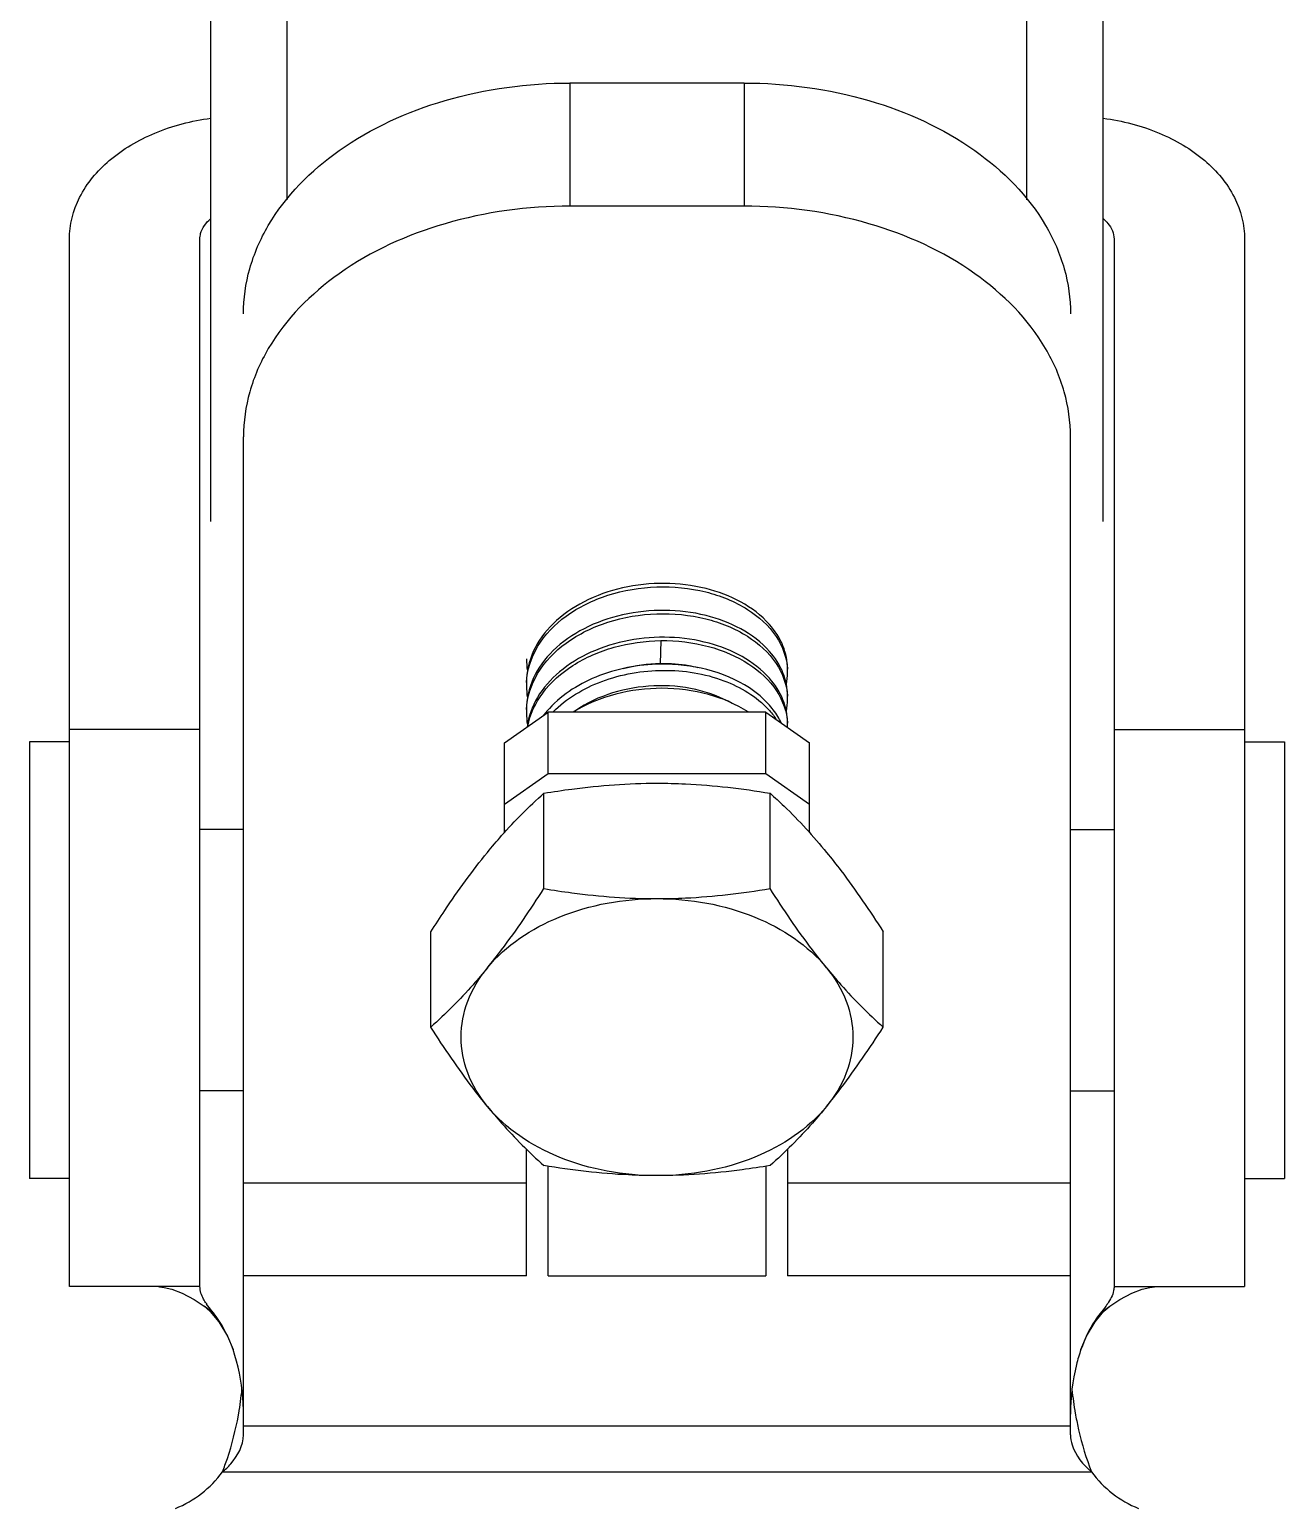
# Model space of a CAD drawing. Extents: x 27938 to 1042331, y -235042 to 1535213.
# Drawn here: x 724774 to 725246, y 745220 to 745775 of the extents above; entities that cross this region are included whole.
import ezdxf

# ---------------------------------------------------------------- set-up
doc = ezdxf.new("R2010")
doc.units = 0
doc.header["$LTSCALE"] = 1000
doc.header["$MEASUREMENT"] = 0

msp = doc.modelspace()

# ---------------------------------------------------------------- linework, layer by layer
for p, q in [((724842.22, 745590.57), (724842.22, 748160.94)), ((725177.5, 745590.57), (725177.5, 748160.94)), ((724870.84, 745711.46), (724870.84, 747876.49)), ((725148.88, 745711.46), (725148.88, 747876.49)), ((724977.15, 745755.37), (724977.15, 745709.11)), ((725042.57, 745755.37), (724977.15, 745755.37)), ((725042.57, 745755.37), (725042.57, 745709.11)), ((725042.57, 745709.11), (724977.15, 745709.11)), ((724789.07, 745303.11), (724789.07, 745696.73)), ((724838.13, 745303.11), (724838.13, 745696.73)), ((725181.59, 745696.73), (725181.59, 745303.11)), ((725230.66, 745696.73), (725230.66, 745303.11)), ((724854.49, 745247.39), (724854.49, 745622.37)), ((725165.24, 745247.39), (725165.24, 745622.37)), ((725011.31, 745545.84), (725011.08, 745537.18)), ((725011.08, 745537.18), (725011.08, 745536.98)), ((724952.62, 745507.38), (724968.97, 745518.94)), ((724968.97, 745495.81), (724968.97, 745518.94)), ((725050.75, 745518.94), (724968.97, 745518.94)), ((725050.75, 745495.81), (725050.75, 745518.94)), ((725050.75, 745518.94), (725067.11, 745507.38)), ((724838.13, 745512.51), (724789.07, 745512.51)), ((725181.59, 745512.51), (725230.66, 745512.51)), ((724789.07, 745507.86), (724774.12, 745507.86)), ((724774.12, 745507.86), (724774.12, 745343.69)), ((724952.62, 745473.79), (724952.62, 745507.38)), ((725067.11, 745473.79), (725067.11, 745507.38)), ((725230.66, 745507.86), (725245.61, 745507.86)), ((725245.61, 745507.86), (725245.61, 745343.69)), ((724968.97, 745495.81), (724952.62, 745484.25)), ((725050.75, 745495.81), (724968.97, 745495.81)), ((725067.11, 745484.25), (725050.75, 745495.81)), ((724967.37, 745452.66), (724967.37, 745488.52)), ((725052.35, 745452.66), (725052.35, 745488.52)), ((724854.49, 745474.84), (724838.13, 745474.84)), ((725165.24, 745474.84), (725181.59, 745474.84)), ((724924.88, 745400.62), (724924.88, 745436.47)), ((725094.85, 745400.62), (725094.85, 745436.47)), ((724854.49, 745376.71), (724838.13, 745376.71)), ((725165.24, 745376.71), (725181.59, 745376.71)), ((724960.8, 745307.2), (724960.8, 745354.76)), ((725058.93, 745354.76), (725058.93, 745307.19)), ((724968.97, 745307.22), (724968.97, 745348.34)), ((725050.75, 745348.33), (725050.75, 745307.22)), ((724789.07, 745343.69), (724774.12, 745343.69)), ((724960.8, 745341.93), (724854.49, 745341.93)), ((725165.24, 745341.93), (725058.93, 745341.93)), ((725230.66, 745343.69), (725245.61, 745343.69)), ((724960.8, 745307.2), (724854.49, 745307.2)), ((724968.97, 745307.22), (725050.75, 745307.22)), ((725165.24, 745307.2), (725058.93, 745307.2)), ((724838.13, 745303.11), (724789.07, 745303.11)), ((725181.59, 745303.11), (725230.66, 745303.11)), ((724843.35, 745293), (724839.66, 745295.81)), ((725176.37, 745293), (725180.06, 745295.81)), ((724854.49, 745250.84), (725165.24, 745250.84)), ((724846.57, 745233.5), (725173.15, 745233.5))]:
    msp.add_line(p, q)
for points in [[(724822.52, 745303.11), (724822.96, 745303.09), (724824.69, 745302.84), (724827.61, 745302.1), (724831.49, 745300.65), (724835.97, 745298.32), (724839.66, 745295.81)], [(725180.06, 745295.81), (725183.76, 745298.32), (725188.24, 745300.65), (725192.11, 745302.1), (725195.03, 745302.84), (725196.77, 745303.09), (725197.21, 745303.11)], [(724839.67, 745295.8), (724841.96, 745293.79), (724845.28, 745289.86), (724848.48, 745284.46), (724850.56, 745279.44)], [(725169.16, 745279.44), (725171.26, 745284.49), (725174.47, 745289.9), (725177.8, 745293.83), (725180.05, 745295.8)]]:
    msp.add_lwpolyline(points)
for centre, radius, start, end in [((724987.9, 745538.96), 27.1, 180.0292, 189.5017), ((725012.14, 745479.06), 58.13, 90.8014, 91.0371), ((725012.14, 745467.81), 69.18, 90.6833, 90.8601), ((725036.65, 745533.88), 22.28, 0.0023, 3.2047), ((724987.61, 745528.82), 26.81, 177.3319, 179.9985), ((725036.32, 745533.9), 22.61, 348.6111, 359.9514), ((724987.9, 745528.84), 27.1, 180.0287, 189.4225), ((725036.32, 745523.78), 22.6, 348.6704, 359.952), ((725036.65, 745523.76), 22.28, 0.0022, 3.2052), ((724987.61, 745518.7), 26.81, 177.3322, 179.9985), ((724987.9, 745518.72), 27.1, 180.029, 189.4615), ((724996.49, 745495.34), 36.87, 139.3761, 142.4805), ((725036.65, 745513.64), 22.28, 0.0022, 3.2058), ((725036.7, 745513.65), 22.22, 358.8477, 359.9998), ((724864.91, 745313.06), 29.33, 213.7883, 214.1887), ((725154.82, 745313.06), 29.33, 325.8113, 326.2117), ((724731.11, 745276.85), 123.44, 350.0279, 354.2491), ((725288.62, 745276.85), 123.45, 185.7566, 189.9721), ((724729.74, 745277.05), 124.83, 349.7299, 350.0443), ((725289.99, 745277.05), 124.83, 189.9557, 190.2701), ((724813.6, 745257.67), 40.89, 292.0243, 323.7485), ((725206.12, 745257.67), 40.89, 216.2515, 247.9757)]:
    msp.add_arc(centre, radius, start, end)
for points, knots in [([(724854.49, 745668.63), (724854.49, 745674.33), (724856.14, 745685.98), (724866.05, 745708.67), (724890.53, 745733.16), (724930.69, 745751.21), (724961.35, 745755.37), (724977.15, 745755.37)], [0, 0, 0, 0, 0.103597, 0.210948, 0.445697, 0.712571, 1, 1, 1, 1]), ([(725042.57, 745755.37), (725058.37, 745755.37), (725089.04, 745751.21), (725129.19, 745733.16), (725153.67, 745708.67), (725163.58, 745685.98), (725165.24, 745674.33), (725165.24, 745668.63)], [0, 0, 0, 0, 0.287429, 0.554303, 0.789052, 0.896403, 1, 1, 1, 1]), ([(724789.07, 745696.73), (724789.07, 745702.1), (724792.05, 745713.52), (724803.97, 745727.54), (724821.36, 745737.66), (724835, 745741.19), (724842.2, 745742.16)], [0, 0, 0, 0, 0.213346, 0.447987, 0.712108, 1, 1, 1, 1]), ([(725177.53, 745742.16), (725184.72, 745741.19), (725198.37, 745737.66), (725215.75, 745727.54), (725227.67, 745713.52), (725230.66, 745702.1), (725230.66, 745696.73)], [0, 0, 0, 0, 0.287892, 0.552013, 0.786654, 1, 1, 1, 1]), ([(724977.15, 745709.11), (724961.35, 745709.11), (724930.69, 745704.95), (724890.53, 745686.9), (724866.05, 745662.41), (724856.14, 745639.73), (724854.49, 745628.07), (724854.49, 745622.37)], [0, 0, 0, 0, 0.287429, 0.554303, 0.789052, 0.896403, 1, 1, 1, 1]), ([(725165.24, 745622.37), (725165.24, 745628.07), (725163.58, 745639.73), (725153.67, 745662.41), (725129.19, 745686.9), (725089.04, 745704.95), (725058.37, 745709.11), (725042.57, 745709.11)], [0, 0, 0, 0, 0.103597, 0.210948, 0.445697, 0.712571, 1, 1, 1, 1]), ([(724838.13, 745696.73), (724838.13, 745697.42), (724838.5, 745700.34), (724840.41, 745702.9), (724842.14, 745704.31)], [0, 0, 0, 0, 0.236834, 1, 1, 1, 1]), ([(725177.58, 745704.31), (725178.2, 745703.81), (725180.31, 745701.8), (725181.59, 745698.84), (725181.59, 745696.73)], [0, 0, 0, 0, 0.274002, 1, 1, 1, 1]), ([(725052.1, 745551.94), (725046.07, 745558.77), (725032.22, 745565.61), (725012.7, 745567.93), (724996.96, 745566.29), (724982.51, 745561.21), (724970.68, 745553.05), (724962.74, 745542.41), (724960.8, 745534.06), (724960.8, 745530.09)], [0, 0, 0, 0, 0.241317, 0.379461, 0.520014, 0.655792, 0.781306, 0.894819, 1, 1, 1, 1]), ([(724960.83, 745530.07), (724961.05, 745534.78), (724964.31, 745544.69), (724975.7, 745556.21), (724991.52, 745563.82), (725009.7, 745566.86), (725027.88, 745565.1), (725043.7, 745558.79), (725055.21, 745548.63), (725058.65, 745539.45), (725058.89, 745535.13)], [0, 0, 0, 0, 0.109411, 0.23076, 0.366309, 0.510386, 0.653207, 0.784895, 0.899597, 1, 1, 1, 1]), ([(725052.11, 745541.81), (725046.08, 745548.64), (725032.23, 745555.49), (725012.71, 745557.81), (724996.97, 745556.18), (724982.51, 745551.09), (724970.68, 745542.94), (724962.74, 745532.29), (724960.8, 745523.94), (724960.8, 745519.97)], [0, 0, 0, 0, 0.241302, 0.379446, 0.520006, 0.655788, 0.781304, 0.89482, 1, 1, 1, 1]), ([(724960.83, 745519.95), (724961.05, 745524.66), (724964.31, 745534.58), (724975.7, 745546.09), (724991.52, 745553.7), (725009.7, 745556.74), (725027.88, 745554.98), (725043.7, 745548.67), (725055.21, 745538.51), (725058.65, 745529.33), (725058.89, 745525.01)], [0, 0, 0, 0, 0.109411, 0.23076, 0.366314, 0.510391, 0.653213, 0.784895, 0.899597, 1, 1, 1, 1]), ([(725058.93, 745535.15), (725058.93, 745538.11), (725057.65, 745544.3), (725054.21, 745549.55), (725052.1, 745551.94)], [0, 0, 0, 0, 0.48237, 1, 1, 1, 1]), ([(725052.11, 745531.69), (725046.33, 745538.24), (725033.21, 745544.96), (725014.54, 745547.61), (724999.34, 745546.49), (724985.12, 745542.14), (724973.11, 745534.87), (724964.46, 745525.18), (724961.56, 745517.32), (724961.04, 745513.47)], [0, 0, 0, 0, 0.238806, 0.375378, 0.515068, 0.651187, 0.778286, 0.893865, 1, 1, 1, 1]), ([(724961.28, 745513.6), (724962.14, 745518.11), (724966.45, 745527.23), (724978.25, 745537.51), (724993.78, 745544.16), (725005.39, 745545.77), (725011.31, 745545.84)], [0, 0, 0, 0, 0.215857, 0.456017, 0.721227, 1, 1, 1, 1]), ([(725011.31, 745545.84), (725017.32, 745545.91), (725028.95, 745544.57), (725044.27, 745538.16), (725055.36, 745528.1), (725058.66, 745519.12), (725058.89, 745514.89)], [0, 0, 0, 0, 0.291821, 0.560232, 0.794326, 1, 1, 1, 1]), ([(725058.93, 745525.03), (725058.93, 745527.99), (725057.65, 745534.18), (725054.22, 745539.42), (725052.11, 745541.81)], [0, 0, 0, 0, 0.482394, 1, 1, 1, 1]), ([(725011.1, 745536.98), (725002.85, 745536.86), (724987.07, 745533.92), (724973.35, 745524.99), (724968.51, 745519.34)], [0, 0, 0, 0, 0.525716, 1, 1, 1, 1]), ([(724970.72, 745519.01), (724975.82, 745524.13), (724989.28, 745532.07), (725012.09, 745535.94), (725034.39, 745532.49), (725047.24, 745524.87), (725051.75, 745519.97)], [0, 0, 0, 0, 0.245715, 0.512956, 0.773315, 1, 1, 1, 1]), ([(725052.12, 745521.56), (725049.93, 745524.05), (725038.46, 745533.65), (725022.79, 745537.12), (725011.31, 745536.98)], [0, 0, 0, 0, 0.224306, 1, 1, 1, 1]), ([(725025.29, 745535.65), (725024.17, 745535.92), (725019.58, 745536.87), (725014.86, 745537.23), (725011.32, 745537.18)], [0, 0, 0, 0, 0.245441, 1, 1, 1, 1]), ([(725038.16, 745522.18), (725033.92, 745524.65), (725024.15, 745528.22), (725003.67, 745529.93), (724987.68, 745525.35), (724979.21, 745519.52)], [0, 0, 0, 0, 0.239537, 0.497847, 1, 1, 1, 1]), ([(725058.93, 745514.91), (725058.93, 745517.87), (725057.65, 745524.06), (725054.22, 745529.3), (725052.11, 745531.69)], [0, 0, 0, 0, 0.482388, 1, 1, 1, 1]), ([(725044.12, 745519.03), (725039.57, 745522), (725028.94, 745526.48), (725006.2, 745529.39), (724988.15, 745525.04), (724978.38, 745518.95)], [0, 0, 0, 0, 0.237857, 0.495496, 1, 1, 1, 1]), ([(725056.56, 745514.93), (725056.28, 745515.52), (725055.04, 745517.87), (725053.46, 745520.04), (725052.12, 745521.56)], [0, 0, 0, 0, 0.243018, 1, 1, 1, 1]), ([(724967.37, 745488.52), (724970.86, 745489.09), (724984.93, 745491.2), (724999.17, 745492.27), (725009.86, 745492.27)], [0, 0, 0, 0, 0.248681, 1, 1, 1, 1]), ([(725009.86, 745492.27), (725013.44, 745492.27), (725027.67, 745491.93), (725041.84, 745490.25), (725052.35, 745488.52)], [0, 0, 0, 0, 0.251248, 1, 1, 1, 1]), ([(724946.12, 745466.25), (724947.87, 745468.39), (724954.51, 745476.22), (724961.78, 745483.51), (724967.37, 745488.52)], [0, 0, 0, 0, 0.268858, 1, 1, 1, 1]), ([(725052.35, 745488.52), (725054.13, 745486.92), (725061.66, 745479.95), (725068.62, 745472.35), (725073.6, 745466.25)], [0, 0, 0, 0, 0.2325, 1, 1, 1, 1]), ([(724924.88, 745436.47), (724926.6, 745439.15), (724933.29, 745449.35), (724940.43, 745459.27), (724946.12, 745466.25)], [0, 0, 0, 0, 0.261287, 1, 1, 1, 1]), ([(725073.6, 745466.25), (725075.43, 745464.01), (725082.96, 745454.41), (725089.81, 745444.3), (725094.85, 745436.47)], [0, 0, 0, 0, 0.237123, 1, 1, 1, 1]), ([(724946.12, 745422.88), (724947.95, 745425.12), (724955.48, 745434.72), (724962.34, 745444.83), (724967.37, 745452.66)], [0, 0, 0, 0, 0.237123, 1, 1, 1, 1]), ([(724967.37, 745452.66), (724970.86, 745452.08), (724984.93, 745449.97), (724999.17, 745448.9), (725009.86, 745448.9)], [0, 0, 0, 0, 0.248681, 1, 1, 1, 1]), ([(725009.86, 745448.9), (725013.44, 745448.9), (725027.67, 745449.24), (725041.84, 745450.92), (725052.35, 745452.66)], [0, 0, 0, 0, 0.251248, 1, 1, 1, 1]), ([(725073.6, 745422.88), (725071.77, 745425.12), (725064.24, 745434.72), (725057.39, 745444.83), (725052.35, 745452.66)], [0, 0, 0, 0, 0.237123, 1, 1, 1, 1]), ([(724946.12, 745422.88), (724953.08, 745431.4), (724973.7, 745444.84), (724997.38, 745448.9), (725009.86, 745448.9)], [0, 0, 0, 0, 0.468341, 1, 1, 1, 1]), ([(725009.86, 745448.9), (725022.35, 745448.9), (725046.03, 745444.84), (725066.64, 745431.4), (725073.6, 745422.88)], [0, 0, 0, 0, 0.531659, 1, 1, 1, 1]), ([(724946.12, 745422.88), (724944.38, 745420.74), (724937.74, 745412.91), (724930.47, 745405.62), (724924.88, 745400.62)], [0, 0, 0, 0, 0.268858, 1, 1, 1, 1]), ([(724946.12, 745370.84), (724943.06, 745374.6), (724938.09, 745382.82), (724935.38, 745396.86), (724938.09, 745410.9), (724943.06, 745419.13), (724946.12, 745422.88)], [0, 0, 0, 0, 0.257487, 0.5, 0.742513, 1, 1, 1, 1]), ([(725073.6, 745422.88), (725075.35, 745420.74), (725081.98, 745412.91), (725089.25, 745405.62), (725094.85, 745400.62)], [0, 0, 0, 0, 0.268858, 1, 1, 1, 1]), ([(725073.6, 745422.88), (725076.67, 745419.13), (725081.64, 745410.9), (725084.34, 745396.86), (725081.64, 745382.82), (725076.67, 745374.6), (725073.6, 745370.84)], [0, 0, 0, 0, 0.257487, 0.5, 0.742513, 1, 1, 1, 1]), ([(724946.12, 745370.84), (724944.3, 745373.08), (724936.77, 745382.68), (724929.91, 745392.79), (724924.88, 745400.62)], [0, 0, 0, 0, 0.237123, 1, 1, 1, 1]), ([(725073.6, 745370.84), (725075.43, 745373.08), (725082.96, 745382.68), (725089.81, 745392.79), (725094.85, 745400.62)], [0, 0, 0, 0, 0.237123, 1, 1, 1, 1]), ([(724946.12, 745370.84), (724947.87, 745368.7), (724954.51, 745360.87), (724961.78, 745353.58), (724967.37, 745348.57)], [0, 0, 0, 0, 0.268858, 1, 1, 1, 1]), ([(725009.86, 745344.82), (724997.38, 745344.82), (724973.7, 745348.89), (724953.08, 745362.32), (724946.12, 745370.84)], [0, 0, 0, 0, 0.531659, 1, 1, 1, 1]), ([(725073.6, 745370.84), (725066.64, 745362.32), (725046.03, 745348.89), (725022.35, 745344.82), (725009.86, 745344.82)], [0, 0, 0, 0, 0.468341, 1, 1, 1, 1]), ([(725073.6, 745370.84), (725071.85, 745368.7), (725065.22, 745360.87), (725057.95, 745353.58), (725052.35, 745348.57)], [0, 0, 0, 0, 0.268858, 1, 1, 1, 1]), ([(725009.86, 745344.82), (725006.29, 745344.82), (724992.06, 745345.16), (724977.88, 745346.84), (724967.37, 745348.57)], [0, 0, 0, 0, 0.251248, 1, 1, 1, 1]), ([(725052.35, 745348.57), (725048.86, 745348), (725034.79, 745345.89), (725020.55, 745344.82), (725009.86, 745344.82)], [0, 0, 0, 0, 0.248681, 1, 1, 1, 1]), ([(724840.53, 745296.75), (724840.16, 745297.3), (724838.96, 745299.22), (724838.13, 745301.49), (724838.13, 745303.11)], [0, 0, 0, 0, 0.289589, 1, 1, 1, 1]), ([(725181.59, 745303.11), (725181.59, 745302.6), (725181.35, 745300.31), (725180.19, 745298.23), (725179.2, 745296.75)], [0, 0, 0, 0, 0.222245, 1, 1, 1, 1]), ([(724843.35, 745293), (724843.1, 745293.31), (724842.16, 745294.48), (724841.26, 745295.67), (724840.64, 745296.58)], [0, 0, 0, 0, 0.26918, 1, 1, 1, 1]), ([(725179.08, 745296.58), (725178.89, 745296.29), (725178.03, 745295.07), (725177.1, 745293.89), (725176.37, 745293)], [0, 0, 0, 0, 0.231104, 1, 1, 1, 1]), ([(724850.56, 745279.44), (724850.08, 745280.83), (724848.21, 745285.6), (724845.66, 745290.16), (724843.35, 745293)], [0, 0, 0, 0, 0.285604, 1, 1, 1, 1]), ([(725176.37, 745293), (725175.69, 745292.17), (725172.68, 745288), (725170.5, 745283.27), (725169.16, 745279.44)], [0, 0, 0, 0, 0.210146, 1, 1, 1, 1]), ([(724854.49, 745255.21), (724854.49, 745257.32), (724854.16, 745265.52), (724852.58, 745273.7), (724850.56, 745279.44)], [0, 0, 0, 0, 0.257456, 1, 1, 1, 1]), ([(725169.16, 745279.44), (725168.51, 745277.59), (725166.18, 745269.72), (725165.24, 745261.45), (725165.24, 745255.21)], [0, 0, 0, 0, 0.239548, 1, 1, 1, 1]), ([(724846.57, 745233.5), (724847.24, 745235.16), (724849.78, 745242.1), (724851.57, 745249.3), (724852.57, 745254.8)], [0, 0, 0, 0, 0.242689, 1, 1, 1, 1]), ([(725167.16, 745254.8), (725167.49, 745252.95), (725168.97, 745245.71), (725171.11, 745238.6), (725173.15, 745233.5)], [0, 0, 0, 0, 0.255037, 1, 1, 1, 1]), ([(724846.57, 745233.5), (724847.68, 745234.42), (724851.55, 745238.12), (724854.49, 745243.42), (724854.49, 745247.39)], [0, 0, 0, 0, 0.266, 1, 1, 1, 1]), ([(725165.24, 745247.39), (725165.24, 745246.14), (725166.23, 745240.71), (725169.94, 745236.17), (725173.15, 745233.5)], [0, 0, 0, 0, 0.231026, 1, 1, 1, 1])]:
    msp.add_open_spline(points, degree=3, knots=knots)
for points in [[(725011.08, 745537.18), (725006.39, 745537.09), (725001.66, 745536.44), (724997.13, 745535.22)], [(725051.75, 745519.97), (725052.78, 745518.85), (725053.74, 745517.65), (725054.59, 745516.4)]]:
    msp.add_open_spline(points, degree=3)

doc.saveas('drawing.dxf')
